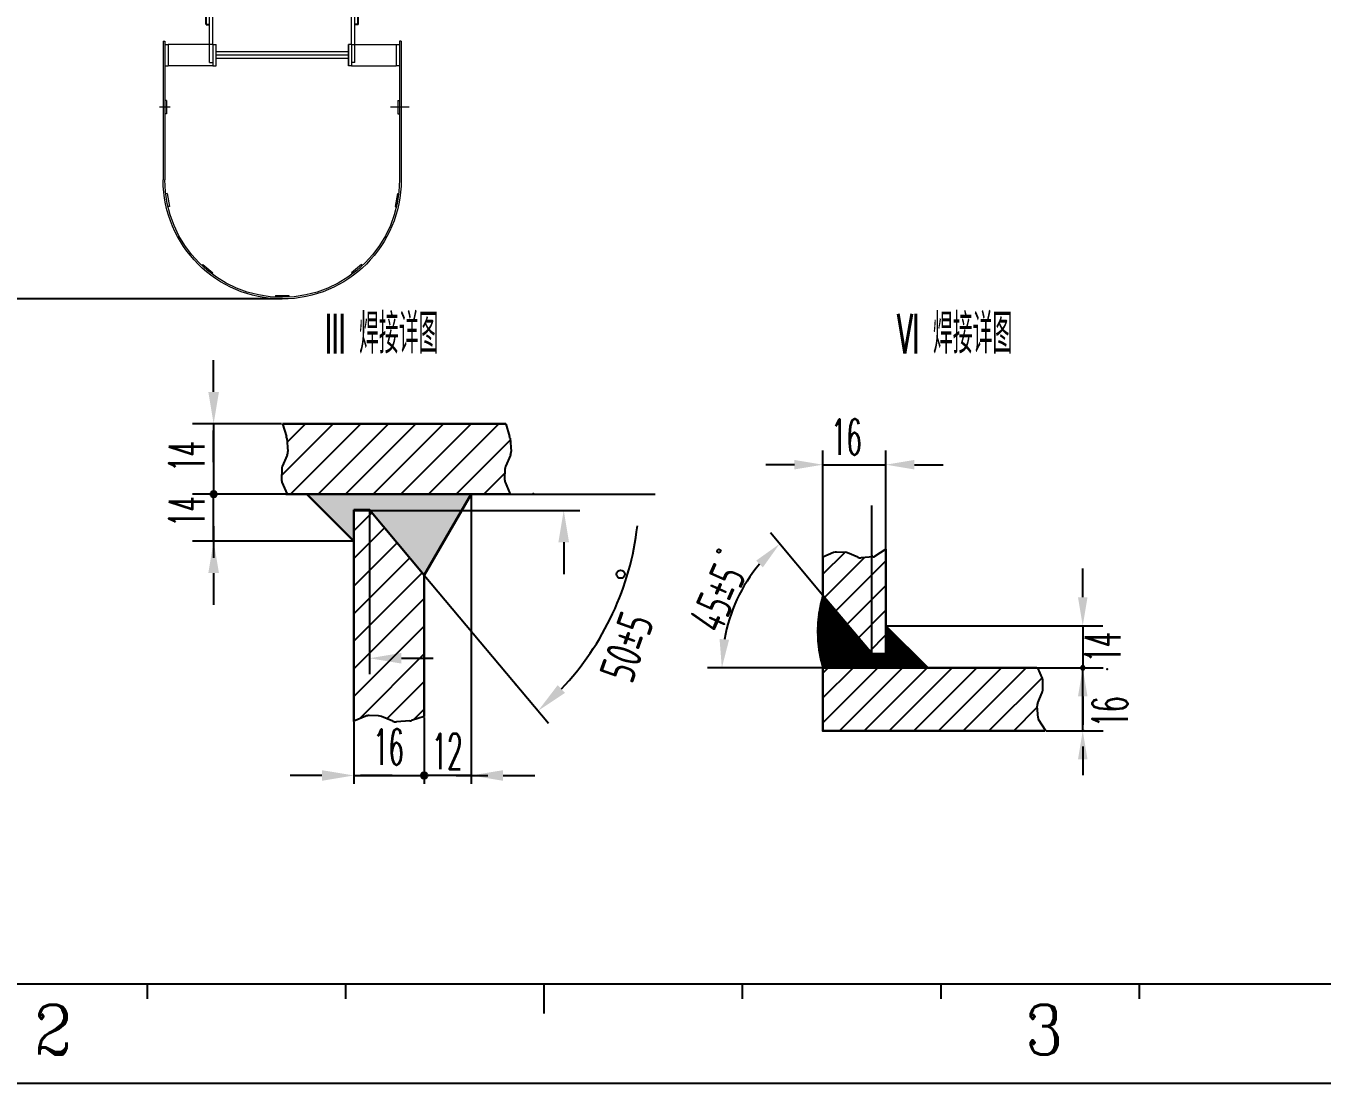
# Model space of a CAD drawing. Header units: inches. Extents: x 8294 to 197443, y -58940 to 12235.
# Drawn here: x 177396 to 181316, y -58940 to -55743 of the extents above; entities that cross this region are included whole.
import ezdxf
from ezdxf.enums import TextEntityAlignment as Align

# ---------------------------------------------------------------- set-up
doc = ezdxf.new("R2010")
doc.units = ezdxf.units.IN
doc.header["$LTSCALE"] = 300
for name, pattern in [('CENTER2', [1.125, 0.75, -0.125, 0.125, -0.125]), ('DASHED', [0.75, 0.5, -0.25]), ('HIDDEN', [0.375, 0.25, -0.125])]:
    doc.linetypes.add(name, pattern=pattern)
for name, color, linetype in [('2', 4, 'Continuous'), ('2细线层', 4, 'Continuous'), ('7标注层', 4, 'Continuous'), ('DATA', 4, 'Continuous'), ('DIM', 3, 'Continuous'), ('DIMEN', 4, 'Continuous'), ('HIDDEN', 6, 'HIDDEN'), ('图框层', 7, 'Continuous')]:
    doc.layers.add(name, color=color, linetype=linetype)
for name, color, linetype, lineweight in [('DRAWING', 7, 'Continuous', 30), ('ST_GL_CENTERLINE', 1, 'CENTER2', 0), ('ST_MA_EQUI', 7, 'Continuous', 15), ('ST_ST_BRACKET_VISIBLE', 4, 'Continuous', 20)]:
    doc.layers.add(name, color=color, linetype=linetype, lineweight=lineweight)
doc.styles.add('cooec', font='romans.shx', dxfattribs={"width": 0.5, "bigfont": 'hztxt.shx'})
doc.styles.add('ROMANC', font='romanc.shx', dxfattribs={"width": 0.75})
doc.styles.get("Standard").update_dxf_attribs({"font": 'isocp.shx', "width": 0.707, "bigfont": 'hztxt.shx'})
doc.dimstyles.new('副本 JEREH-双', dxfattribs={"dimscale": 30, "dimtxt": 3, "dimasz": 2.5, "dimexe": 1, "dimexo": 0, "dimgap": 1.5, "dimtad": 1, "dimdec": 0, "dimzin": 0, "dimdsep": 46, "dimtxsty": 'cooec', "dimcen": 2.5, "dimclrd": 130, "dimclre": 130, "dimclrt": 3, "dimadec": 0, "dimazin": 0, "dimtfac": 0.714286, "dimtdec": 0, "dimtmove": 0, "dimatfit": 3, "dimfxl": 1, "dimtzin": 0, "dimlwd": -1, "dimlwe": -1, "dimarcsym": 0})

# ---------------------------------------------------------------- blocks, each defined once
blk = doc.blocks.new('PC_PAPER_BLOCK')
at = {"layer": '2细线层'}
for p, q in [((160, 0), (160, -1.5)), ((180, 0), (180, -1.5)), ((200, 0), (200, -3)), ((220, 0), (220, -1.5)), ((240, 0), (240, -1.5)), ((260, 0), (260, -1.5)), ((-25, -10), (816, -10))]:
    blk.add_line(p, q, dxfattribs=at)
at = {"layer": '图框层'}
blk.add_line((0, 0), (806, 0), dxfattribs=at)
at = {"layer": '2细线层', "style": 'ROMANC', "width": 0.9}
for s, p in [('2', (148.59, -7.11)), ('3', (248.5, -7.11))]:
    blk.add_text(s, height=5, dxfattribs=at).set_placement(p)
blk = doc.blocks.new('A$C0A3150F4')
at = {"layer": 'HIDDEN', "ltscale": 80}
for p, q in [((-257.5, 275), (-269.5, 275)), ((-269.5, 175), (-269.5, 275)), ((-257.5, 275), (-257.5, 175)), ((-82.5, 230), (-257.5, 230)), ((-142.5, 220), (-257.5, 220)), ((-257.5, 175), (-269.5, 175)), ((-257.5, -175), (-269.5, -175)), ((-269.5, -275), (-269.5, -175)), ((-257.5, -275), (-257.5, -175)), ((-142.5, -220), (-257.5, -220)), ((-82.5, -230), (-257.5, -230)), ((-257.5, -275), (-269.5, -275))]:
    blk.add_line(p, q, dxfattribs=at)
at = {"layer": 'HIDDEN', "ltscale": 4}
for p, q in [((-82.5, 230), (-82.5, 220)), ((-82.5, -230), (-82.5, -220))]:
    blk.add_line(p, q, dxfattribs=at)
at = {"layer": 'ST_GL_CENTERLINE', "color": 1, "ltscale": 100}
for p, q in [((167.5, 338.6), (167.5, 371.4)), ((-112.5, 246.2), (-112.5, 196)), ((-112.5, -246.2), (-112.5, -196))]:
    blk.add_line(p, q, dxfattribs=at)
at = {"layer": 'ST_GL_CENTERLINE', "color": 1, "ltscale": 20}
blk.add_line((10, -200), (10, 200), dxfattribs=at)
at = {"layer": 'ST_GL_CENTERLINE', "ltscale": 0.25}
blk.add_line((167.5, -383.7), (167.5, -326.3), dxfattribs=at)
at = {"layer": 'ST_MA_EQUI'}
for p, q in [((-32.5, 360), (387.5, 360)), ((-32.5, 360), (-32.5, 355)), ((-32.5, 355), (387.5, 355)), ((-32.5, 355), (42.5, 355)), ((-22.5, 355), (-22.5, 345)), ((42.5, 355), (42.5, 345)), ((147.5, 350), (147.5, 355)), ((187.5, 350), (187.5, 355)), ((-22.5, 210), (-22.5, 345)), ((-22.5, 345), (42.5, 345)), ((42.5, 210), (42.5, 345)), ((147.5, 350), (187.5, 350)), ((428.6, 348.2), (429.4, 352.5)), ((428.6, 348.2), (468, 341.2)), ((468, 341.2), (468.7, 345.6)), ((642.8, 240.3), (646.2, 243.1)), ((642.8, 240.3), (668.5, 209.7)), ((-142.5, 220), (-142.5, 210)), ((-22.5, 220), (-142.5, 220)), ((-22.5, 210), (-142.5, 210)), ((-22.5, 210), (-22.5, 200)), ((42.5, 200), (-22.5, 200)), ((0, -200), (0, 200)), ((0, -200), (0, 200)), ((20, -200), (20, 200)), ((20, -200), (20, 200)), ((42.5, 210), (42.5, 200)), ((668.5, 209.7), (671.9, 212.5)), ((737.5, 20), (741.9, 20)), ((737.5, 20), (737.5, -20)), ((737.5, -20), (741.9, -20)), ((-22.5, -210), (-142.5, -210)), ((-142.5, -220), (-142.5, -210)), ((-22.5, -220), (-142.5, -220)), ((-22.5, -210), (-22.5, -200)), ((42.5, -200), (-22.5, -200)), ((-22.5, -210), (-22.5, -200)), ((-22.5, -200), (42.5, -200)), ((-22.5, -210), (-22.5, -355)), ((42.5, -210), (42.5, -200)), ((42.5, -210), (42.5, -200)), ((42.5, -210), (42.5, -345)), ((642.8, -240.3), (668.5, -209.7)), ((668.5, -209.7), (671.9, -212.5)), ((642.8, -240.3), (646.2, -243.1)), ((-22.5, -345), (42.5, -345)), ((42.5, -355), (42.5, -345)), ((147.5, -350), (147.5, -355)), ((147.5, -350), (187.5, -350)), ((187.5, -350), (187.5, -355)), ((428.6, -348.2), (468, -341.2)), ((428.6, -348.2), (429.4, -352.5)), ((468, -341.2), (468.7, -345.6)), ((-32.5, -355), (387.5, -355)), ((-32.5, -355), (42.5, -355)), ((-32.5, -360), (-32.5, -355)), ((-32.5, -360), (387.5, -360))]:
    blk.add_line(p, q, dxfattribs=at)
for radius in [360, 355]:
    blk.add_arc((387.5, 0), radius, 270, 90, dxfattribs=at)
at = {"layer": 'ST_ST_BRACKET_VISIBLE', "linetype": 'DASHED', "ltscale": 3}
for p, q in [((32.5, 220), (-22.5, 220)), ((-22.5, 210), (42.5, 210)), ((32.5, 220), (32.5, 210)), ((32.5, 220), (32.5, 210)), ((-22.5, -210), (42.5, -210)), ((32.5, -220), (-22.5, -220)), ((32.5, -220), (32.5, -210)), ((32.5, -220), (32.5, -210))]:
    blk.add_line(p, q, dxfattribs=at)
blk = doc.blocks.new('*D114')
at = {"layer": '7标注层', "color": 130, "transparency": 16777216}
for p, q in [((177963.7, -50419.8), (173915.6, -50419.8)), ((173945.6, -56493.8), (173945.6, -50494.8)), ((178171.1, -56568.8), (173915.6, -56568.8))]:
    blk.add_line(p, q, dxfattribs=at)
for points in [[(173933.1, -50494.8), (173958.1, -50494.8), (173945.6, -50419.8)], [(173933.1, -56493.8), (173958.1, -56493.8), (173945.6, -56568.8)]]:
    blk.add_solid(points, dxfattribs=at)
at = {"layer": 'Defpoints', "color": 0, "transparency": 16777216}
for p in [(173945.6, -50419.8), (177963.7, -50419.8), (178171.1, -56568.8)]:
    blk.add_point(p, dxfattribs=at)
at = {"layer": '7标注层', "color": 3, "transparency": 16777216, "insert": (173855.6, -53494.3), "char_height": 90, "attachment_point": 5, "rotation": 90, "style": 'cooec'}
blk.add_mtext('6149', dxfattribs=at)

msp = doc.modelspace()

# ---------------------------------------------------------------- hatches: boundary and pattern name
at = {"ltscale": 5}
h = msp.add_hatch(color=4, dxfattribs=at)
h.paths.add_polyline_path([(178436.3, -57208.3), (178600.4, -57403.9), (178714, -57208.3)])
h.paths.add_polyline_path([(178245.5, -57159.2), (178387.7, -57301.4), (178387.7, -57206.7), (178435, -57206.7), (178436.3, -57208.3), (178714, -57208.3), (178742.5, -57159.3), (178742.4, -57159.2)])
at = {"layer": '2'}
h = msp.add_hatch(color=256, dxfattribs=at)
h.paths.add_polyline_path([(177963.8, -57149.5, 0.414214), (177954, -57159.2), (177963.8, -57159.2)])
h.paths.add_polyline_path([(177963.8, -57149.5), (177963.8, -57159.2), (177973.5, -57159.2, 0.414214)])
h.paths.add_polyline_path([(177973.5, -57159.2), (177963.8, -57159.2), (177963.8, -57168.9, 0.414214)])
h.paths.add_polyline_path([(177963.8, -57159.2), (177954, -57159.2, 0.414214), (177963.8, -57168.9)])
h = msp.add_hatch(color=256, dxfattribs=at)
h.paths.add_polyline_path([(178600.4, -58000.4, 0.414214), (178590.7, -58010.1), (178600.4, -58010.1)])
h.paths.add_polyline_path([(178600.4, -58000.4), (178600.4, -58010.1), (178610.1, -58010.1, 0.414214)])
h.paths.add_polyline_path([(178610.1, -58010.1), (178600.4, -58010.1), (178600.4, -58019.9, 0.414214)])
h.paths.add_polyline_path([(178600.4, -58010.1), (178590.7, -58010.1, 0.414214), (178600.4, -58019.9)])

# ---------------------------------------------------------------- linework, layer by layer
at = {"layer": '2', "ltscale": 5}
for p, q in [((179806.3, -57349.7), (179806.3, -57026.9)), ((179996.8, -57325.7), (179996.8, -57026.9)), ((179719.9, -57070.1), (179633.6, -57070.1)), ((180083.1, -57070.1), (180169.5, -57070.1)), ((178182.5, -57159.2), (179070.7, -57159.2)), ((178860.8, -57159.2), (179298.8, -57159.2)), ((178387.7, -57206.7), (178387.7, -57703.8)), ((178387.7, -57208.3), (179070.7, -57208.3)), ((178435, -57206.7), (178435, -57703.8)), ((179954.4, -57642), (179954.4, -57193.3)), ((179996.8, -57642), (179996.8, -57193.3)), ((179022.5, -57304.8), (179022.5, -57401.2)), ((179806.3, -57465.5), (179647.7, -57276.4)), ((178600.4, -57403.9), (178976, -57851.5)), ((178531.4, -57655.5), (178627.9, -57655.5)), ((179806.3, -57684.6), (179457.4, -57684.6)), ((180000.6, -57684.6), (180367.3, -57684.6)), ((180592.1, -57770.9), (180592.1, -57857.3))]:
    msp.add_line(p, q, dxfattribs=at)
at = {"layer": '2'}
for p, q in [((177963.8, -57301.4), (177963.8, -57159.2)), ((178742.5, -57162.6), (178742.5, -58035.5)), ((177963.8, -57255.7), (177963.8, -57352.1)), ((178384.5, -57301.4), (177899.5, -57301.4)), ((177963.8, -57397.9), (177963.8, -57494.3)), ((179999.7, -57557.2), (180652.6, -57557.2)), ((180592.1, -57557.2), (180592.1, -57684.6)), ((178387.7, -57849.2), (178387.7, -58035.5)), ((178600.4, -57835.2), (178600.4, -58035.5)), ((178600.4, -57838.4), (178600.4, -58035.5)), ((178387.7, -58010.1), (178600.4, -58010.1)), ((178503.9, -58010.1), (178407.5, -58010.1)), ((178742.5, -58010.1), (178600.4, -58010.1)), ((178696.8, -58010.1), (178793.3, -58010.1)), ((178839, -58010.1), (178935.4, -58010.1))]:
    msp.add_line(p, q, dxfattribs=at)
for centre, radius in [((177963.8, -57159.2), 9.73), ((179491.9, -57331.2), 5.57), ((178600.4, -58010.1), 9.73)]:
    msp.add_circle(centre, radius, dxfattribs=at)
at = {"layer": '2', "ltscale": 5}
for centre, radius, start, end in [((178395.1, -57159.2), 855.5, 316.4628, 353.5372), ((179990.2, -57684.6), 489.6, 140.1207, 169.8787)]:
    msp.add_arc(centre, radius, start, end, dxfattribs=at)
for points in [[(179719.9, -57055.7), (179719.9, -57084.5), (179806.3, -57070.1)], [(180083.1, -57055.7), (180083.1, -57084.5), (179996.8, -57070.1)], [(179006.4, -57304.8), (179038.5, -57304.8), (179022.5, -57208.3)], [(179624.6, -57380.8), (179604.2, -57360.5), (179675.4, -57309.5)], [(179493.8, -57597.3), (179522.5, -57599.8), (179500.6, -57684.6)], [(178531.4, -57639.5), (178531.4, -57671.6), (178435, -57655.5)], [(180606.5, -57770.9), (180577.7, -57770.9), (180592.1, -57684.6)], [(179026.3, -57760.2), (179004.3, -57736.8), (178945, -57814.6)]]:
    msp.add_solid(points, dxfattribs=at)
at = {"layer": '2'}
for points in [[(177947.7, -57397.9), (177979.9, -57397.9), (177963.8, -57301.4)], [(180606.5, -57470.8), (180577.7, -57470.8), (180592.1, -57557.2)], [(178291.3, -57994.1), (178291.3, -58026.2), (178387.7, -58010.1)], [(178839, -57994.1), (178839, -58026.2), (178742.5, -58010.1)]]:
    msp.add_solid(points, dxfattribs=at)
at = {"layer": 'DIM'}
for p, q in [((177963.8, -56850.1), (177963.8, -56753.6)), ((178168.5, -56946.5), (177899.5, -56946.5)), ((177963.8, -56946.5), (177963.8, -57159.2)), ((177963.8, -57062.8), (177963.8, -56966.3)), ((178182.5, -57159.2), (177899.5, -57159.2)), ((178182.5, -57159.2), (177899.5, -57159.2)), ((180592.1, -57470.8), (180592.1, -57384.5)), ((180453.5, -57684.6), (180649.7, -57684.6)), ((180456.4, -57684.6), (180653.6, -57684.6)), ((180592.1, -57875), (180592.1, -57684.6)), ((180480.5, -57875), (180653.6, -57875)), ((180592, -57922.6), (180592, -58009)), ((178291.3, -58010.1), (178194.8, -58010.1))]:
    msp.add_line(p, q, dxfattribs=at)
at = {"layer": 'DIM', "ltscale": 5}
msp.add_line((179806.3, -57070.1), (179996.8, -57070.1), dxfattribs=at)
at = {"layer": 'DIM'}
for points in [[(177947.7, -56850.1), (177979.9, -56850.1), (177963.8, -56946.5)], [(180606.5, -57961.4), (180577.7, -57961.4), (180592.1, -57875)]]:
    msp.add_solid(points, dxfattribs=at)
at = {"layer": 'DIMEN'}
for p, q in [((178325.1, -56946.5), (178168.9, -57102.7)), ((178171.8, -56946.5), (178183.8, -56984.7)), ((178241.5, -56946.5), (178185.8, -57002.3)), ((178408.6, -56946.5), (178196, -57159.2)), ((178492.2, -56946.5), (178279.5, -57159.2)), ((178575.7, -56946.5), (178363, -57159.2)), ((178659.3, -56946.5), (178446.6, -57159.2)), ((178742.8, -56946.5), (178530.1, -57159.2)), ((178826.4, -56946.5), (178613.7, -57159.2)), ((178846.9, -56946.5), (178858.9, -56984.7)), ((178184.9, -56990), (178188, -57030.2)), ((178860, -56990), (178863.1, -57030.2)), ((178860.4, -56996), (178697.2, -57159.2)), ((178186.1, -57041.4), (178171.4, -57075.7)), ((178861.2, -57041.4), (178846.5, -57075.7)), ((178169.5, -57084.2), (178168.6, -57113.3)), ((178844.2, -57095.7), (178780.8, -57159.2)), ((178844.6, -57084.2), (178843.7, -57113.3)), ((178170.4, -57123.3), (178185.7, -57159.2)), ((178845.5, -57123.3), (178860.8, -57159.2)), ((178742.5, -57159.3), (178742.4, -57159.2)), ((178860.8, -57159.2), (179027.9, -57159.2)), ((178442.4, -57215.5), (178387.7, -57270.2)), ((178480.5, -57260.9), (178387.7, -57353.7)), ((178518.6, -57306.4), (178387.7, -57437.2)), ((179806.3, -57401.6), (179872.7, -57335.2)), ((179838.5, -57336), (179806.3, -57349.7)), ((179873.5, -57335.2), (179847.5, -57334.4)), ((179911.8, -57350.1), (179881.1, -57336.9)), ((179996.8, -57325.7), (179962.6, -57348)), ((179996.8, -57325.7), (179996.8, -57642)), ((178556.7, -57351.8), (178387.7, -57520.8)), ((179811.3, -57471.4), (179931.8, -57351)), ((179845.4, -57512.1), (179996.8, -57360.8)), ((179957.8, -57348.9), (179921.8, -57351.7)), ((178594.8, -57397.2), (178387.7, -57604.3)), ((179879.6, -57552.8), (179996.8, -57435.6)), ((178600.4, -57475.2), (178387.7, -57687.9)), ((179791, -57549.8), (179837.8, -57503)), ((179791.3, -57546.4), (179836.4, -57501.3)), ((179791.5, -57543.1), (179835, -57499.6)), ((179791.8, -57539.7), (179833.6, -57497.9)), ((179792.2, -57536.2), (179832.1, -57496.3)), ((179792.6, -57532.7), (179830.7, -57494.6)), ((179793, -57529.2), (179829.3, -57492.9)), ((179793.4, -57525.7), (179827.9, -57491.2)), ((179793.9, -57522.1), (179826.5, -57489.5)), ((179794.4, -57518.5), (179824.8, -57488.1)), ((179795, -57514.8), (179821.7, -57488.1)), ((179795.6, -57511.1), (179818.6, -57488.1)), ((179796.3, -57507.3), (179815.5, -57488.1)), ((179797, -57503.5), (179812.3, -57488.1)), ((179978.9, -57684.6), (179797.1, -57502.8)), ((179982, -57684.6), (179797.6, -57500.2)), ((179797.7, -57499.6), (179809.2, -57488.1)), ((179985.1, -57684.6), (179798.2, -57497.6)), ((179798.6, -57495.7), (179806.1, -57488.1)), ((179988.2, -57684.6), (179798.7, -57495.1)), ((179991.3, -57684.6), (179799.3, -57492.5)), ((179799.4, -57491.7), (179803, -57488.1)), ((179994.4, -57684.6), (179799.8, -57490)), ((179800.4, -57487.7), (179813.7, -57474.3)), ((179801.1, -57488.1), (179800.4, -57487.5)), ((179804.2, -57488.1), (179801, -57485)), ((179951.8, -57638.9), (179801.1, -57488.1)), ((179801.3, -57483.6), (179812.3, -57472.6)), ((179807.3, -57488.1), (179801.6, -57482.5)), ((179810.4, -57488.1), (179802.3, -57480)), ((179802.4, -57479.5), (179810.9, -57470.9)), ((179813.5, -57488.1), (179802.9, -57477.5)), ((179803, -57488.1), (179815.2, -57476)), ((179803.5, -57475.2), (179809.5, -57469.3)), ((179816.6, -57488.1), (179803.6, -57475.1)), ((179819.7, -57488.1), (179804.2, -57472.7)), ((179935.7, -57619.6), (179804.2, -57488.1)), ((179804.7, -57470.9), (179808.1, -57467.6)), ((179822.8, -57488.1), (179804.9, -57470.3)), ((179822.4, -57484.6), (179805.6, -57467.9)), ((179806, -57466.6), (179806.7, -57465.9)), ((179806.1, -57488.1), (179816.6, -57477.7)), ((179954.4, -57642), (179806.3, -57465.5)), ((179919.5, -57600.3), (179807.3, -57488.1)), ((179809.2, -57488.1), (179818, -57479.4)), ((179903.3, -57581.1), (179810.4, -57488.1)), ((179812.3, -57488.1), (179819.4, -57481.1)), ((179887.1, -57561.8), (179813.5, -57488.1)), ((179815.5, -57488.1), (179820.8, -57482.8)), ((179870.9, -57542.5), (179816.6, -57488.1)), ((179818.6, -57488.1), (179822.2, -57484.4)), ((179854.8, -57523.2), (179819.7, -57488.1)), ((179821.7, -57488.1), (179823.7, -57486.1)), ((179838.6, -57503.9), (179822.8, -57488.1)), ((179824.8, -57488.1), (179825.1, -57487.8)), ((179790.2, -57569.2), (179846.3, -57513.1)), ((179790.2, -57572.3), (179847.7, -57514.8)), ((179790.2, -57575.4), (179849.1, -57516.5)), ((179790.2, -57578.5), (179850.5, -57518.2)), ((179790.2, -57581.6), (179852, -57519.9)), ((179790.3, -57566), (179844.9, -57511.4)), ((179790.3, -57584.6), (179853.4, -57521.6)), ((179790.4, -57562.8), (179843.5, -57509.7)), ((179790.4, -57587.6), (179854.8, -57523.2)), ((179790.5, -57559.6), (179842.1, -57508.1)), ((179790.5, -57590.6), (179856.2, -57524.9)), ((179790.6, -57593.6), (179857.6, -57526.6)), ((179790.7, -57556.4), (179840.6, -57506.4)), ((179790.8, -57553.1), (179839.2, -57504.7)), ((179790.8, -57596.5), (179859, -57528.3)), ((179791, -57599.5), (179860.5, -57530)), ((179791.2, -57602.4), (179861.9, -57531.7)), ((179791.4, -57605.3), (179863.3, -57533.4)), ((179791.6, -57608.1), (179864.7, -57535.1)), ((179935.5, -57684.6), (179791.7, -57540.8)), ((179791.9, -57611), (179866.1, -57536.7)), ((179938.6, -57684.6), (179792, -57538)), ((179792.2, -57613.8), (179867.5, -57538.4)), ((179941.7, -57684.6), (179792.3, -57535.2)), ((179792.5, -57616.6), (179869, -57540.1)), ((179944.8, -57684.6), (179792.6, -57532.4)), ((179792.8, -57619.4), (179870.4, -57541.8)), ((179947.9, -57684.6), (179792.9, -57529.6)), ((179951, -57684.6), (179793.3, -57526.9)), ((179954.1, -57684.6), (179793.6, -57524.1)), ((179957.2, -57684.6), (179794, -57521.4)), ((179960.3, -57684.6), (179794.4, -57518.7)), ((179963.4, -57684.6), (179794.8, -57516)), ((179966.5, -57684.6), (179795.2, -57513.3)), ((179969.6, -57684.6), (179795.7, -57510.7)), ((179972.7, -57684.6), (179796.1, -57508)), ((179975.8, -57684.6), (179796.6, -57505.4)), ((179913.7, -57593.5), (179996.8, -57510.4)), ((178600.4, -57558.8), (178387.7, -57771.4)), ((179904.4, -57684.6), (179790.2, -57570.4)), ((179901.3, -57684.6), (179790.2, -57573.4)), ((179898.2, -57684.6), (179790.2, -57576.5)), ((179895.1, -57684.6), (179790.2, -57579.7)), ((179910.6, -57684.6), (179790.3, -57564.3)), ((179907.5, -57684.6), (179790.3, -57567.3)), ((179913.7, -57684.6), (179790.4, -57561.3)), ((179916.8, -57684.6), (179790.6, -57558.3)), ((179919.9, -57684.6), (179790.7, -57555.3)), ((179923.1, -57684.6), (179790.9, -57552.4)), ((179926.2, -57684.6), (179791.1, -57549.5)), ((179929.3, -57684.6), (179791.3, -57546.6)), ((179932.4, -57684.6), (179791.5, -57543.7)), ((179793.1, -57622.1), (179871.8, -57543.5)), ((179793.5, -57624.9), (179873.2, -57545.2)), ((179793.9, -57627.6), (179874.6, -57546.9)), ((179794.2, -57630.3), (179876, -57548.6)), ((179794.6, -57633), (179877.4, -57550.2)), ((179795.1, -57635.7), (179878.9, -57551.9)), ((179795.5, -57638.4), (179880.3, -57553.6)), ((179796, -57641), (179881.7, -57555.3)), ((179796.4, -57643.7), (179883.1, -57557)), ((179796.9, -57646.3), (179884.5, -57558.7)), ((179797.4, -57648.9), (179885.9, -57560.4)), ((179798, -57651.4), (179887.4, -57562)), ((179798.5, -57654), (179888.8, -57563.7)), ((179799, -57656.6), (179890.2, -57565.4)), ((179799.6, -57659.1), (179891.6, -57567.1)), ((179800.2, -57661.6), (179893, -57568.8)), ((179800.8, -57664.1), (179894.4, -57570.5)), ((179801.4, -57666.6), (179895.8, -57572.2)), ((179802, -57669.1), (179897.3, -57573.9)), ((179802.7, -57671.6), (179898.7, -57575.5)), ((179803.3, -57674), (179900.1, -57577.2)), ((179804, -57676.5), (179901.5, -57578.9)), ((179804.7, -57678.9), (179902.9, -57580.6)), ((180124.1, -57684.6), (179996.8, -57557.2)), ((179996.8, -57558.1), (179997.2, -57557.7)), ((179996.8, -57561.2), (179998.8, -57559.2)), ((180079.1, -57642), (179996.8, -57559.7)), ((179996.8, -57564.3), (180000.3, -57560.8)), ((179996.8, -57567.4), (180001.9, -57562.3)), ((180075.9, -57642), (179996.8, -57562.8)), ((179996.8, -57570.5), (180003.4, -57563.9)), ((179996.8, -57573.6), (180005, -57565.4)), ((180072.8, -57642), (179996.8, -57565.9)), ((179996.8, -57576.7), (180006.5, -57567)), ((179996.8, -57579.8), (180008.1, -57568.5)), ((180069.7, -57642), (179996.8, -57569)), ((179996.8, -57582.9), (180009.6, -57570.1)), ((179996.8, -57586), (180011.2, -57571.6)), ((180066.6, -57642), (179996.8, -57572.1)), ((179996.8, -57589.1), (180012.7, -57573.2)), ((179996.8, -57592.2), (180014.3, -57574.7)), ((180063.5, -57642), (179996.8, -57575.2)), ((179996.8, -57595.3), (180015.8, -57576.3)), ((179996.8, -57598.5), (180017.4, -57577.8)), ((180060.4, -57642), (179996.8, -57578.3)), ((179996.8, -57601.6), (180018.9, -57579.4)), ((179996.8, -57604.7), (180020.5, -57580.9)), ((180057.3, -57642), (179996.8, -57581.4)), ((179892, -57684.6), (179790.3, -57582.8)), ((179888.9, -57684.6), (179790.4, -57586)), ((179885.8, -57684.6), (179790.5, -57589.2)), ((179882.7, -57684.6), (179790.6, -57592.4)), ((179879.6, -57684.6), (179790.8, -57595.7)), ((179876.5, -57684.6), (179790.9, -57599)), ((179873.4, -57684.6), (179791.2, -57602.3)), ((179870.3, -57684.6), (179791.4, -57605.7)), ((179867.2, -57684.6), (179791.7, -57609.1)), ((179864.1, -57684.6), (179792, -57612.5)), ((179861, -57684.6), (179792.4, -57616)), ((179857.9, -57684.6), (179792.8, -57619.5)), ((179805.3, -57681.3), (179904.3, -57582.3)), ((179806.1, -57683.7), (179905.8, -57584)), ((179808.3, -57684.6), (179907.2, -57585.7)), ((179811.4, -57684.6), (179908.6, -57587.4)), ((179814.5, -57684.6), (179910, -57589)), ((179817.6, -57684.6), (179911.4, -57590.7)), ((179820.7, -57684.6), (179912.8, -57592.4)), ((179823.8, -57684.6), (179914.3, -57594.1)), ((179826.9, -57684.6), (179915.7, -57595.8)), ((179830, -57684.6), (179917.1, -57597.5)), ((179833.1, -57684.6), (179918.5, -57599.2)), ((179836.2, -57684.6), (179919.9, -57600.8)), ((179839.3, -57684.6), (179921.3, -57602.5)), ((179842.4, -57684.6), (179922.7, -57604.2)), ((179845.5, -57684.6), (179924.2, -57605.9)), ((179848.6, -57684.6), (179925.6, -57607.6)), ((179851.7, -57684.6), (179927, -57609.3)), ((179854.8, -57684.6), (179928.4, -57611)), ((179857.9, -57684.6), (179929.8, -57612.7)), ((179861, -57684.6), (179931.2, -57614.3)), ((179864.1, -57684.6), (179932.7, -57616)), ((179867.2, -57684.6), (179934.1, -57617.7)), ((179870.3, -57684.6), (179935.5, -57619.4)), ((179947.8, -57634.1), (179996.8, -57585.2)), ((179996.8, -57607.8), (180022, -57582.5)), ((179996.8, -57610.9), (180023.6, -57584)), ((180054.2, -57642), (179996.8, -57584.5)), ((179996.8, -57614), (180025.1, -57585.6)), ((179996.8, -57617.1), (180026.7, -57587.1)), ((180051.1, -57642), (179996.8, -57587.6)), ((179996.8, -57620.2), (180028.2, -57588.7)), ((179996.8, -57623.3), (180029.8, -57590.2)), ((180048, -57642), (179996.8, -57590.8)), ((179996.8, -57626.4), (180031.3, -57591.8)), ((179996.8, -57629.5), (180032.9, -57593.3)), ((180044.9, -57642), (179996.8, -57593.9)), ((179996.8, -57632.6), (180034.5, -57594.9)), ((179996.8, -57635.7), (180036, -57596.5)), ((180041.8, -57642), (179996.8, -57597)), ((179996.8, -57638.8), (180037.6, -57598)), ((179996.8, -57641.9), (180039.1, -57599.6)), ((180038.7, -57642), (179996.8, -57600.1)), ((180035.6, -57642), (179996.8, -57603.2)), ((180032.5, -57642), (179996.8, -57606.3)), ((180029.4, -57642), (179996.8, -57609.4)), ((180026.3, -57642), (179996.8, -57612.5)), ((180023.2, -57642), (179996.8, -57615.6)), ((180020.1, -57642), (179996.8, -57618.7)), ((179999.8, -57642), (180040.7, -57601.1)), ((180002.9, -57642), (180042.2, -57602.7)), ((180006, -57642), (180043.8, -57604.2)), ((180009.1, -57642), (180045.3, -57605.8)), ((180012.2, -57642), (180046.9, -57607.3)), ((180015.3, -57642), (180048.4, -57608.9)), ((180018.4, -57642), (180050, -57610.4)), ((180021.5, -57642), (180051.5, -57612)), ((180024.6, -57642), (180053.1, -57613.5)), ((180027.7, -57642), (180054.6, -57615.1)), ((180030.8, -57642), (180056.2, -57616.6)), ((180033.9, -57642), (180057.7, -57618.2)), ((180037, -57642), (180059.3, -57619.7)), ((178600.4, -57642.3), (178403.4, -57839.3)), ((179854.8, -57684.6), (179793.2, -57623)), ((179851.7, -57684.6), (179793.7, -57626.6)), ((179848.6, -57684.6), (179794.2, -57630.2)), ((179845.5, -57684.6), (179794.8, -57633.9)), ((179842.4, -57684.6), (179795.4, -57637.6)), ((179839.3, -57684.6), (179796, -57641.3)), ((179836.2, -57684.6), (179796.7, -57645.1)), ((179833.1, -57684.6), (179797.4, -57648.9)), ((179830, -57684.6), (179798.2, -57652.8)), ((179826.9, -57684.6), (179799.1, -57656.8)), ((179873.4, -57684.6), (179936.9, -57621.1)), ((179876.5, -57684.6), (179938.3, -57622.8)), ((179879.6, -57684.6), (179939.7, -57624.5)), ((179882.7, -57684.6), (179941.1, -57626.2)), ((179885.8, -57684.6), (179942.6, -57627.8)), ((179888.9, -57684.6), (179944, -57629.5)), ((179892, -57684.6), (179945.4, -57631.2)), ((179895.1, -57684.6), (179946.8, -57632.9)), ((179898.2, -57684.6), (179948.2, -57634.6)), ((179901.3, -57684.6), (179949.6, -57636.3)), ((179904.4, -57684.6), (179951.1, -57638)), ((179907.5, -57684.6), (179952.5, -57639.6)), ((179910.7, -57684.6), (179953.9, -57641.3)), ((179913.8, -57684.6), (179956.3, -57642)), ((179916.9, -57684.6), (179959.4, -57642)), ((179920, -57684.6), (179962.5, -57642)), ((179923.1, -57684.6), (179965.6, -57642)), ((179926.2, -57684.6), (179968.7, -57642)), ((179929.3, -57684.6), (179971.8, -57642)), ((179932.4, -57684.6), (179974.9, -57642)), ((179935.5, -57684.6), (179978, -57642)), ((179938.6, -57684.6), (179981.1, -57642)), ((179941.7, -57684.6), (179984.2, -57642)), ((179944.8, -57684.6), (179987.3, -57642)), ((179947.9, -57684.6), (179990.4, -57642)), ((179951, -57684.6), (179993.5, -57642)), ((179954.1, -57684.6), (179996.7, -57642)), ((179997.5, -57684.6), (179954.9, -57642)), ((179957.2, -57684.6), (179999.8, -57642)), ((180000.6, -57684.6), (179958.1, -57642)), ((179960.3, -57684.6), (180002.9, -57642)), ((180003.7, -57684.6), (179961.2, -57642)), ((179963.4, -57684.6), (180006, -57642)), ((180006.8, -57684.6), (179964.3, -57642)), ((179966.5, -57684.6), (180009.1, -57642)), ((180009.9, -57684.6), (179967.4, -57642)), ((179969.6, -57684.6), (180012.2, -57642)), ((180013, -57684.6), (179970.5, -57642)), ((179972.7, -57684.6), (180015.3, -57642)), ((180016.1, -57684.6), (179973.6, -57642)), ((179975.8, -57684.6), (180018.4, -57642)), ((180019.2, -57684.6), (179976.7, -57642)), ((179978.9, -57684.6), (180021.5, -57642)), ((180022.3, -57684.6), (179979.8, -57642)), ((179982, -57684.6), (180024.6, -57642)), ((180025.4, -57684.6), (179982.9, -57642)), ((179985.1, -57684.6), (180027.7, -57642)), ((180028.5, -57684.6), (179986, -57642)), ((179988.2, -57684.6), (180030.8, -57642)), ((180031.6, -57684.6), (179989.1, -57642)), ((179991.3, -57684.6), (180033.9, -57642)), ((180034.7, -57684.6), (179992.2, -57642)), ((179994.4, -57684.6), (180037, -57642)), ((180037.8, -57684.6), (179995.3, -57642)), ((180017, -57642), (179996.8, -57621.8)), ((180013.9, -57642), (179996.8, -57624.9)), ((180010.8, -57642), (179996.8, -57628)), ((180007.7, -57642), (179996.8, -57631.1)), ((180004.6, -57642), (179996.8, -57634.2)), ((180001.5, -57642), (179996.8, -57637.3)), ((179998.4, -57642), (179996.8, -57640.4)), ((179997.5, -57684.6), (180040.1, -57642)), ((180040.9, -57684.6), (179998.4, -57642)), ((180000.6, -57684.6), (180043.2, -57642)), ((180044.1, -57684.6), (180001.5, -57642)), ((180003.7, -57684.6), (180046.3, -57642)), ((180047.2, -57684.6), (180004.6, -57642)), ((180006.8, -57684.6), (180049.4, -57642)), ((180050.3, -57684.6), (180007.7, -57642)), ((180009.9, -57684.6), (180052.5, -57642)), ((180053.4, -57684.6), (180010.8, -57642)), ((180013, -57684.6), (180055.6, -57642)), ((180056.5, -57684.6), (180013.9, -57642)), ((180016.1, -57684.6), (180058.7, -57642)), ((180059.6, -57684.6), (180017, -57642)), ((180019.2, -57684.6), (180061.8, -57642)), ((180062.7, -57684.6), (180020.1, -57642)), ((180022.3, -57684.6), (180064.9, -57642)), ((180065.8, -57684.6), (180023.2, -57642)), ((180025.4, -57684.6), (180068, -57642)), ((180068.9, -57684.6), (180026.3, -57642)), ((180028.5, -57684.6), (180071.1, -57642)), ((180072, -57684.6), (180029.4, -57642)), ((180031.7, -57684.6), (180074.2, -57642)), ((180075.1, -57684.6), (180032.5, -57642)), ((180034.8, -57684.6), (180077.3, -57642)), ((180078.2, -57684.6), (180035.6, -57642)), ((180037.9, -57684.6), (180080.4, -57642)), ((180081.3, -57684.6), (180038.7, -57642)), ((180040.1, -57642), (180060.8, -57621.3)), ((180041, -57684.6), (180082.5, -57643)), ((180084.4, -57684.6), (180041.8, -57642)), ((180043.2, -57642), (180062.4, -57622.8)), ((180044.1, -57684.6), (180084.1, -57644.5)), ((180087.5, -57684.6), (180044.9, -57642)), ((180046.3, -57642), (180063.9, -57624.4)), ((180047.2, -57684.6), (180085.6, -57646.1)), ((180090.6, -57684.6), (180048, -57642)), ((180049.4, -57642), (180065.5, -57625.9)), ((180050.3, -57684.6), (180087.2, -57647.6)), ((180093.7, -57684.6), (180051.1, -57642)), ((180052.5, -57642), (180067, -57627.5)), ((180053.4, -57684.6), (180088.7, -57649.2)), ((180096.8, -57684.6), (180054.2, -57642)), ((180055.6, -57642), (180068.6, -57629)), ((180056.5, -57684.6), (180090.3, -57650.7)), ((180099.9, -57684.6), (180057.3, -57642)), ((180058.7, -57642), (180070.1, -57630.6)), ((180059.6, -57684.6), (180091.8, -57652.3)), ((180103, -57684.6), (180060.4, -57642)), ((180061.8, -57642), (180071.7, -57632.1)), ((180062.7, -57684.6), (180093.4, -57653.8)), ((180106.1, -57684.6), (180063.5, -57642)), ((180064.9, -57642), (180073.2, -57633.7)), ((180065.8, -57684.6), (180095, -57655.4)), ((180109.2, -57684.6), (180066.6, -57642)), ((180068, -57642), (180074.8, -57635.2)), ((180068.9, -57684.6), (180096.5, -57657)), ((180112.3, -57684.6), (180069.7, -57642)), ((180071.1, -57642), (180076.3, -57636.8)), ((180072, -57684.6), (180098.1, -57658.5)), ((180115.4, -57684.6), (180072.8, -57642)), ((180074.2, -57642), (180077.9, -57638.3)), ((180075.1, -57684.6), (180099.6, -57660.1)), ((180118.5, -57684.6), (180075.9, -57642)), ((180077.3, -57642), (180079.4, -57639.9)), ((180121.6, -57684.6), (180079.1, -57642)), ((180080.4, -57642), (180081, -57641.4)), ((179823.8, -57684.6), (179800, -57660.8)), ((179820.7, -57684.6), (179801, -57664.9)), ((179817.6, -57684.6), (179802, -57669)), ((179814.5, -57684.6), (179803.1, -57673.2)), ((179811.4, -57684.6), (179804.3, -57677.5)), ((179808.3, -57684.6), (179805.5, -57681.8)), ((179806.3, -57700.8), (179822.6, -57684.6)), ((179806.3, -57850.5), (179972.2, -57684.6)), ((179806.3, -57775.7), (179897.4, -57684.6)), ((179856.6, -57875), (180047, -57684.6)), ((179931.4, -57875), (180121.9, -57684.6)), ((180006.2, -57875), (180196.7, -57684.6)), ((180078.2, -57684.6), (180101.2, -57661.6)), ((180081, -57875), (180271.5, -57684.6)), ((180081.3, -57684.6), (180102.7, -57663.2)), ((180084.4, -57684.6), (180104.3, -57664.7)), ((180087.5, -57684.6), (180105.8, -57666.3)), ((180090.6, -57684.6), (180107.4, -57667.8)), ((180093.7, -57684.6), (180108.9, -57669.4)), ((180096.8, -57684.6), (180110.5, -57670.9)), ((180099.9, -57684.6), (180112, -57672.5)), ((180103, -57684.6), (180113.6, -57674)), ((180106.1, -57684.6), (180115.1, -57675.6)), ((180109.2, -57684.6), (180116.7, -57677.1)), ((180112.3, -57684.6), (180118.2, -57678.7)), ((180115.4, -57684.6), (180119.8, -57680.2)), ((180118.5, -57684.6), (180121.3, -57681.8)), ((180121.6, -57684.6), (180122.9, -57683.3)), ((180155.9, -57875), (180346.3, -57684.6)), ((180230.7, -57875), (180421.1, -57684.6)), ((180470.1, -57716.7), (180456.4, -57684.6)), ((178600.4, -57725.8), (178487.6, -57838.6)), ((180308.4, -57875), (180469.1, -57714.3)), ((180470.9, -57751.7), (180471.8, -57725.7)), ((180456.1, -57790.1), (180469.2, -57759.4)), ((178600.4, -57809.4), (178567.3, -57842.4)), ((180383.2, -57875), (180454.7, -57803.5)), ((180457.2, -57836.1), (180454.4, -57800.1)), ((178423.6, -57830.7), (178387.7, -57845.9)), ((178462.7, -57829.7), (178433.7, -57828.8)), ((178505.6, -57846.3), (178471.3, -57831.6)), ((178556.9, -57845.1), (178516.7, -57848.2)), ((178600.4, -57832), (178562.2, -57844.1)), ((180480.5, -57875), (180458.1, -57840.8))]:
    msp.add_line(p, q, dxfattribs=at)
msp.add_circle((179194.5, -57401.4), 12.4, dxfattribs=at)
for centre, radius, start, end in [((178161.3, -56991.8), 23.6, 4.4016, 17.5365), ((178836.4, -56991.8), 23.6, 4.4016, 17.5365), ((178164.4, -57032.1), 23.6, 336.7876, 4.4016), ((178839.5, -57032.1), 23.6, 336.7876, 4.4016), ((178193.1, -57085), 23.6, 156.7876, 178.1512), ((178868.2, -57085), 23.6, 156.7876, 178.1512), ((178192.2, -57114), 23.6, 178.1512, 203.0392), ((178867.3, -57114), 23.6, 178.1512, 203.0392), ((179846.8, -57355.5), 21.2, 88.1512, 113.0392), ((179872.8, -57356.3), 21.2, 66.7876, 88.1512), ((179920.2, -57330.6), 21.2, 246.7876, 274.4016), ((179956.2, -57327.8), 21.2, 274.4016, 287.5365), ((180170.3, -57575), 380.1, 163.2495, 196.7505), ((180592.1, -57684.6), 5.88, 0, 180), ((180592.1, -57684.6), 5.88, 180, 0), ((180450.6, -57725), 21.2, 358.1512, 23.0392), ((180449.8, -57751.1), 21.2, 336.7876, 358.1512), ((180475.5, -57798.4), 21.2, 156.7876, 184.4016), ((178432.9, -57852.4), 23.6, 88.1512, 113.0392), ((178461.9, -57853.4), 23.6, 66.7876, 88.1512), ((178514.9, -57824.6), 23.6, 246.7876, 274.4016), ((178555.1, -57821.5), 23.6, 274.4016, 287.5365), ((180478.3, -57834.5), 21.2, 184.4016, 197.5365)]:
    msp.add_arc(centre, radius, start, end, dxfattribs=at)
for p in [(178185.7, -57159.2), (178860.8, -57159.2), (179954.4, -57344.5), (179806.3, -57349.7), (179806.3, -57349.7), (179996.8, -57360.8), (179806.3, -57465.5), (178387.7, -57575.4), (178387.7, -57599), (179954.4, -57642), (179806.3, -57684.6), (180223.8, -57684.6), (180271.5, -57684.6), (180666, -57688.7), (178878, -57734.7), (178387.7, -57845.9), (179806.3, -57875), (180595, -57875)]:
    msp.add_point(p, dxfattribs=at)
at = {"layer": 'DRAWING'}
for p, q in [((178171.8, -56946.5), (178846.9, -56946.5)), ((178185.7, -57159.2), (178860.8, -57159.2)), ((178742.6, -57159.2), (178600.4, -57403.9)), ((178387.7, -57206.7), (178435, -57206.7)), ((178387.7, -57845.9), (178387.7, -57206.7)), ((178435, -57206.7), (178600.4, -57403.9)), ((179996.8, -57557.2), (179996.8, -57325.7)), ((179806.3, -57349.7), (179806.3, -57465.5)), ((178600.4, -57832), (178600.4, -57403.9)), ((179806.3, -57465.5), (179954.9, -57642)), ((179996.8, -57642), (179954.4, -57642)), ((180453.5, -57684.6), (179806.3, -57684.6)), ((179806.3, -57684.6), (179806.3, -57875)), ((180477.6, -57875), (179806.3, -57875))]:
    msp.add_line(p, q, dxfattribs=at)
at = {"layer": 'DRAWING', "color": 0}
msp.add_line((178245.5, -57159.2), (178387.7, -57301.4), dxfattribs=at)
at = {"layer": 'DRAWING', "color": 0, "linetype": 'ByBlock'}
for p in [(178185.7, -57159.2), (178930.3, -57159.2), (178435, -57206.7)]:
    msp.add_point(p, dxfattribs=at)

# ---------------------------------------------------------------- block references
at = {"layer": '7标注层', "xscale": -1, "rotation": 90}
msp.add_blockref('A$C0A3150F4', (178171.1, -55821.3), dxfattribs=at)
at = {"layer": '图框层', "color": 0, "xscale": 30, "yscale": 30, "zscale": 30}
msp.add_blockref('PC_PAPER_BLOCK', (172962.5, -58640.5), dxfattribs=at)

# ---------------------------------------------------------------- texts
at = {"layer": '2细线层', "ltscale": 80, "style": 'cooec', "width": 0.5}
for s, p in [('III 焊接详图', (178472.2, -56667.7)), ('VI 焊接详图', (180205.1, -56667.7))]:
    msp.add_text(s, height=120, dxfattribs=at).set_placement(p, align=Align.MIDDLE)
at = {"layer": 'DATA', "style": 'cooec', "width": 0.5}
for s, p in [('14', (177935.8, -57091.4)), ('14', (177935.8, -57258.3)), ('14', (180706.1, -57668.2)), ('16', (180728.7, -57864.2))]:
    msp.add_text(s, height=108, rotation=90, dxfattribs=at).set_placement(p)
at = {"layer": 'DATA', "width": 0.75}
msp.add_text('50±5', height=108, rotation=70.4116, dxfattribs=at).set_placement((179229.7, -57736.4))
at = {"layer": 'DATA', "insert": (179488, -57472.7), "char_height": 108, "attachment_point": 5, "rotation": 66.0954}
msp.add_mtext('\\A1;45±5', dxfattribs=at)
at = {"layer": 'DIM', "color": 4, "style": 'cooec', "width": 0.5}
for s, p in [('16', (179831.2, -57040.6)), ('16', (178446.4, -57977.9)), ('12', (178623.8, -57990.9))]:
    msp.add_text(s, height=108, dxfattribs=at).set_placement(p)

# ---------------------------------------------------------------- dimensions: what is measured, and where the dimension line sits
at = {"layer": '7标注层'}
dim = msp.add_linear_dim(base=(173945.6, -50419.8), p1=(178171.1, -56568.8), p2=(177963.7, -50419.8), angle=90, dimstyle='副本 JEREH-双', dxfattribs=at)
dim.commit()
dim.dimension.update_dxf_attribs({"geometry": '*D114', "text_midpoint": (173855.6, -53494.3)})

doc.saveas('drawing.dxf')
